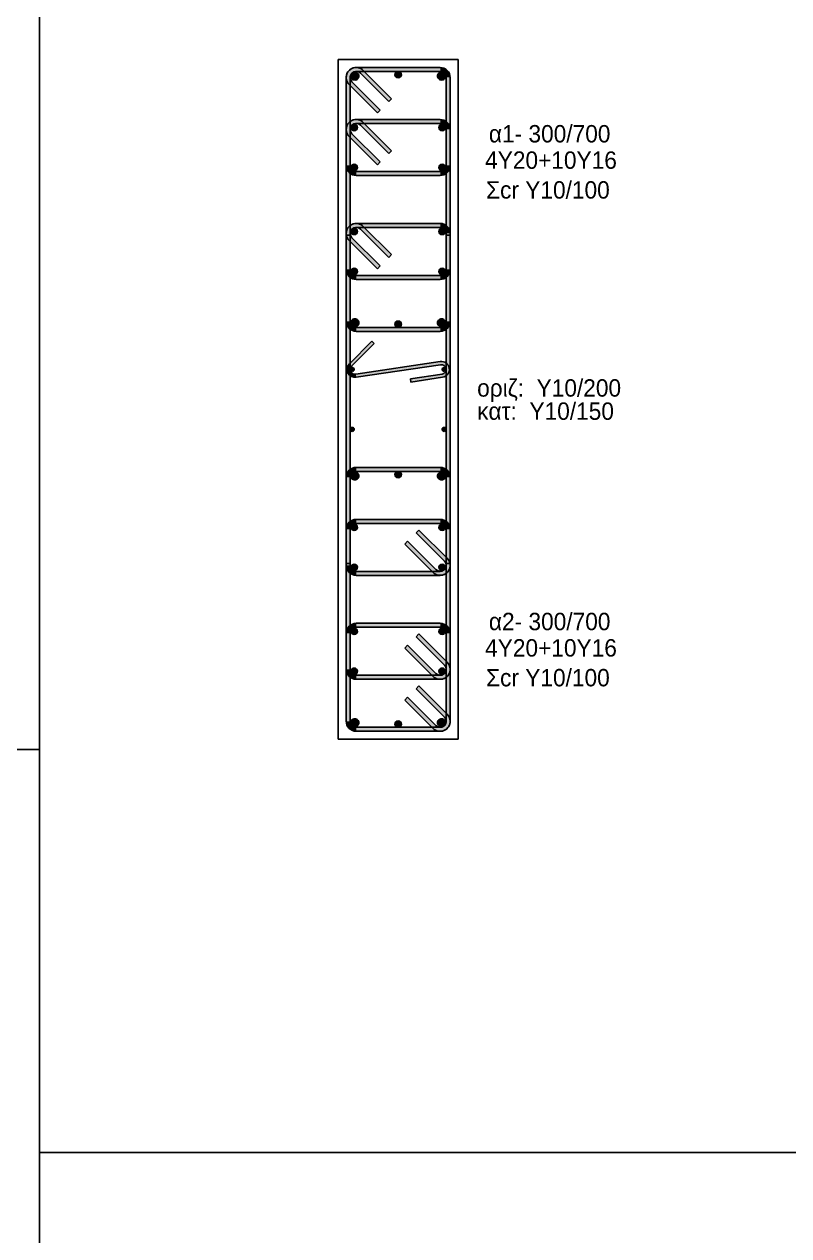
# Model space of a CAD drawing. Header units: millimetres. Extents: x -2171 to 1563, y -1758 to -1505.
# Drawn here: x 297.92 to 307.48, y -1616.66 to -1601.51 of the extents above; entities that cross this region are included whole.
import ezdxf

# ---------------------------------------------------------------- set-up
doc = ezdxf.new("R2010")
doc.units = ezdxf.units.MM
for name, color, linetype in [('Col_Det', 7, 'Continuous'), ('Col_Det_Fill', 7, 'Continuous'), ('Geo_Col_Pro_1', 7, 'Continuous')]:
    doc.layers.add(name, color=color, linetype=linetype)
doc.styles.add('S1Arl22_b_934_161', font='arial.ttf', dxfattribs={"width": 0.933629, "height": 0.002175})

msp = doc.modelspace()

# ---------------------------------------------------------------- hatches: boundary and pattern name
at = {"layer": 'Col_Det_Fill'}
for color, points in [(252, [(302.123, -1602.1242), (302.1583, -1602.0888, 0.6681786), (301.945, -1602.1772), (301.995, -1602.1772, -0.6681786)]), (252, [(302.07, -1602.1022), (302.07, -1602.0522, 0.6681786), (301.9816, -1602.2656), (302.0169, -1602.2302, -0.6681786)]), (12, [(302.0523, -1602.1095, 0.4142136), (302.0023, -1602.1595, 0.4142136), (302.0523, -1602.2095, 0.4142136), (302.1023, -1602.1595, 0.4142136)]), (252, [(303.12, -1602.1022), (303.12, -1602.0522), (302.07, -1602.0522), (302.07, -1602.1022)]), (252, [(302.4765, -1602.4777), (302.5119, -1602.4424), (302.1583, -1602.0888), (302.123, -1602.1242)]), (12, [(302.5949, -1602.1022, 0.4142136), (302.5549, -1602.1422, 0.4142136), (302.5949, -1602.1822, 0.4142136), (302.6349, -1602.1422, 0.4142136)]), (12, [(303.1376, -1602.1095, 0.4142136), (303.0876, -1602.1595, 0.4142136), (303.1376, -1602.2095, 0.4142136), (303.1876, -1602.1595, 0.4142136)]), (252, [(303.195, -1602.1772), (303.245, -1602.1772, 0.4142136), (303.12, -1602.0522), (303.12, -1602.1022, -0.4142136)]), (252, [(301.995, -1602.1772), (301.945, -1602.1772), (301.945, -1605.2272), (301.995, -1605.2272)]), (252, [(302.0169, -1602.2302), (301.9816, -1602.2656), (302.3351, -1602.6191), (302.3705, -1602.5838)]), (252, [(303.195, -1605.2272), (303.245, -1605.2272), (303.245, -1602.1772), (303.195, -1602.1772)]), (252, [(302.123, -1602.7742), (302.1583, -1602.7388, 0.6681786), (301.945, -1602.8272), (301.995, -1602.8272, -0.6681786)]), (252, [(302.07, -1602.7522), (302.07, -1602.7022, 0.6681786), (301.9816, -1602.9156), (302.0169, -1602.8802, -0.6681786)]), (252, [(303.12, -1602.7522), (303.12, -1602.7022), (302.07, -1602.7022), (302.07, -1602.7522)]), (252, [(302.4765, -1603.1277), (302.5119, -1603.0924), (302.1583, -1602.7388), (302.123, -1602.7742)]), (252, [(303.195, -1602.8272), (303.245, -1602.8272, 0.4142136), (303.12, -1602.7022), (303.12, -1602.7522, -0.4142136)]), (252, [(301.995, -1602.8272), (301.945, -1602.8272), (301.945, -1603.2772), (301.995, -1603.2772)]), (252, [(302.0169, -1602.8802), (301.9816, -1602.9156), (302.3351, -1603.2691), (302.3705, -1603.2338)]), (56, [(302.0452, -1602.7624, 0.4142136), (302.0052, -1602.8024, 0.4142136), (302.0452, -1602.8424, 0.4142136), (302.0852, -1602.8024, 0.4142136)]), (56, [(303.1447, -1602.7624, 0.4142136), (303.1047, -1602.8024, 0.4142136), (303.1447, -1602.8424, 0.4142136), (303.1847, -1602.8024, 0.4142136)]), (252, [(303.195, -1603.2772), (303.245, -1603.2772), (303.245, -1602.8272), (303.195, -1602.8272)]), (252, [(301.995, -1603.2772), (301.945, -1603.2772, 0.4142136), (302.07, -1603.4022), (302.07, -1603.3522, -0.4142136)]), (56, [(302.0452, -1603.2619, 0.4142136), (302.0052, -1603.3019, 0.4142136), (302.0452, -1603.3419, 0.4142136), (302.0852, -1603.3019, 0.4142136)]), (56, [(303.1447, -1603.2619, 0.4142136), (303.1047, -1603.3019, 0.4142136), (303.1447, -1603.3419, 0.4142136), (303.1847, -1603.3019, 0.4142136)]), (252, [(303.12, -1603.3522), (303.12, -1603.4022, 0.4142136), (303.245, -1603.2772), (303.195, -1603.2772, -0.4142136)]), (252, [(302.07, -1603.3522), (302.07, -1603.4022), (303.12, -1603.4022), (303.12, -1603.3522)]), (252, [(302.123, -1604.0742), (302.1583, -1604.0388, 0.6681786), (301.945, -1604.1272), (301.995, -1604.1272, -0.6681786)]), (252, [(302.07, -1604.0522), (302.07, -1604.0022, 0.6681786), (301.9816, -1604.2156), (302.0169, -1604.1802, -0.6681786)]), (56, [(302.0452, -1604.0624, 0.4142136), (302.0052, -1604.1024, 0.4142136), (302.0452, -1604.1424, 0.4142136), (302.0852, -1604.1024, 0.4142136)]), (252, [(303.12, -1604.0522), (303.12, -1604.0022), (302.07, -1604.0022), (302.07, -1604.0522)]), (252, [(302.4765, -1604.4277), (302.5119, -1604.3924), (302.1583, -1604.0388), (302.123, -1604.0742)]), (56, [(303.1447, -1604.0624, 0.4142136), (303.1047, -1604.1024, 0.4142136), (303.1447, -1604.1424, 0.4142136), (303.1847, -1604.1024, 0.4142136)]), (252, [(303.195, -1604.1272), (303.245, -1604.1272, 0.4142136), (303.12, -1604.0022), (303.12, -1604.0522, -0.4142136)]), (252, [(301.995, -1604.1272), (301.945, -1604.1272), (301.945, -1604.5772), (301.995, -1604.5772)]), (252, [(301.995, -1604.1507), (301.945, -1604.1507), (301.945, -1608.2537), (301.995, -1608.2537)]), (252, [(302.0169, -1604.1802), (301.9816, -1604.2156), (302.3351, -1604.5691), (302.3705, -1604.5338)]), (252, [(303.195, -1604.5772), (303.245, -1604.5772), (303.245, -1604.1272), (303.195, -1604.1272)]), (252, [(303.195, -1608.2537), (303.245, -1608.2537), (303.245, -1604.1507), (303.195, -1604.1507)]), (252, [(301.995, -1604.5772), (301.945, -1604.5772, 0.4142136), (302.07, -1604.7022), (302.07, -1604.6522, -0.4142136)]), (56, [(302.0452, -1604.5619, 0.4142136), (302.0052, -1604.6019, 0.4142136), (302.0452, -1604.6419, 0.4142136), (302.0852, -1604.6019, 0.4142136)]), (252, [(302.07, -1604.6522), (302.07, -1604.7022), (303.12, -1604.7022), (303.12, -1604.6522)]), (56, [(303.1447, -1604.5619, 0.4142136), (303.1047, -1604.6019, 0.4142136), (303.1447, -1604.6419, 0.4142136), (303.1847, -1604.6019, 0.4142136)]), (252, [(303.12, -1604.6522), (303.12, -1604.7022, 0.4142136), (303.245, -1604.5772), (303.195, -1604.5772, -0.4142136)]), (252, [(301.995, -1605.2272), (301.945, -1605.2272, 0.4142136), (302.07, -1605.3522), (302.07, -1605.3022, -0.4142136)]), (12, [(302.0523, -1605.1949, 0.4142136), (302.0023, -1605.2449, 0.4142136), (302.0523, -1605.2949, 0.4142136), (302.1023, -1605.2449, 0.4142136)]), (252, [(302.07, -1605.3022), (302.07, -1605.3522), (303.12, -1605.3522), (303.12, -1605.3022)]), (12, [(302.595, -1605.2222, 0.4142136), (302.555, -1605.2622, 0.4142136), (302.595, -1605.3022, 0.4142136), (302.635, -1605.2622, 0.4142136)]), (12, [(303.1376, -1605.1949, 0.4142136), (303.0876, -1605.2449, 0.4142136), (303.1376, -1605.2949, 0.4142136), (303.1876, -1605.2449, 0.4142136)]), (252, [(303.12, -1605.3022), (303.12, -1605.3522, 0.4142136), (303.245, -1605.2272), (303.195, -1605.2272, -0.4142136)]), (252, [(301.9842, -1605.7567), (302.0125, -1605.785), (302.2954, -1605.5022), (302.2671, -1605.4739)]), (252, [(302.0698, -1605.9263), (302.0638, -1605.8868, -0.7233449), (302.0125, -1605.785), (301.9842, -1605.7567, 0.7233449)]), (252, [(303.1261, -1605.7681), (303.1201, -1605.7286), (302.0638, -1605.8868), (302.0698, -1605.9263)]), (252, [(303.1438, -1605.8868), (303.1498, -1605.9263, 1), (303.1201, -1605.7286), (303.1261, -1605.7681, -1)]), (133, [(302.02, -1605.8524, 0.4142136), (302.045, -1605.8274, 0.4142136), (302.02, -1605.8024, 0.4142136), (301.995, -1605.8274, 0.4142136)]), (252, [(302.7483, -1605.946), (302.7542, -1605.9856), (303.1498, -1605.9263), (303.1438, -1605.8868)]), (133, [(303.17, -1605.8524, 0.4142136), (303.195, -1605.8274, 0.4142136), (303.17, -1605.8024, 0.4142136), (303.145, -1605.8274, 0.4142136)]), (133, [(302.02, -1606.6019, 0.4142136), (302.045, -1606.5769, 0.4142136), (302.02, -1606.5519, 0.4142136), (301.995, -1606.5769, 0.4142136)]), (133, [(303.17, -1606.6019, 0.4142136), (303.195, -1606.5769, 0.4142136), (303.17, -1606.5519, 0.4142136), (303.145, -1606.5769, 0.4142136)]), (252, [(302.07, -1607.1022), (302.07, -1607.0522, 0.4142136), (301.945, -1607.1772), (301.995, -1607.1772, -0.4142136)]), (12, [(302.0523, -1607.2095, 0.4142136), (302.1023, -1607.1595, 0.4142136), (302.0523, -1607.1095, 0.4142136), (302.0023, -1607.1595, 0.4142136)]), (252, [(303.12, -1607.1022), (303.12, -1607.0522), (302.07, -1607.0522), (302.07, -1607.1022)]), (12, [(302.5949, -1607.1822, 0.4142136), (302.6349, -1607.1422, 0.4142136), (302.5949, -1607.1022, 0.4142136), (302.5549, -1607.1422, 0.4142136)]), (12, [(303.1376, -1607.2095, 0.4142136), (303.1876, -1607.1595, 0.4142136), (303.1376, -1607.1095, 0.4142136), (303.0876, -1607.1595, 0.4142136)]), (252, [(303.195, -1607.1772), (303.245, -1607.1772, 0.4142136), (303.12, -1607.0522), (303.12, -1607.1022, -0.4142136)]), (252, [(301.995, -1607.1772), (301.945, -1607.1772), (301.945, -1610.2272), (301.995, -1610.2272)]), (252, [(303.195, -1610.2272), (303.245, -1610.2272), (303.245, -1607.1772), (303.195, -1607.1772)]), (252, [(302.07, -1607.7522), (302.07, -1607.7022, 0.4142136), (301.945, -1607.8272), (301.995, -1607.8272, -0.4142136)]), (252, [(303.12, -1607.7522), (303.12, -1607.7022), (302.07, -1607.7022), (302.07, -1607.7522)]), (252, [(303.195, -1607.8272), (303.245, -1607.8272, 0.4142136), (303.12, -1607.7022), (303.12, -1607.7522, -0.4142136)]), (252, [(301.995, -1607.8272), (301.945, -1607.8272), (301.945, -1608.2772), (301.995, -1608.2772)]), (56, [(302.0452, -1607.8424, 0.4142136), (302.0852, -1607.8024, 0.4142136), (302.0452, -1607.7624, 0.4142136), (302.0052, -1607.8024, 0.4142136)]), (252, [(303.173, -1608.2242), (303.2083, -1608.1888), (302.8548, -1607.8353), (302.8194, -1607.8706)]), (56, [(303.1447, -1607.8424, 0.4142136), (303.1847, -1607.8024, 0.4142136), (303.1447, -1607.7624, 0.4142136), (303.1047, -1607.8024, 0.4142136)]), (252, [(303.195, -1608.2772), (303.245, -1608.2772), (303.245, -1607.8272), (303.195, -1607.8272)]), (252, [(302.7134, -1607.9767), (302.678, -1608.012), (303.0316, -1608.3656), (303.0669, -1608.3302)]), (252, [(303.12, -1608.3522), (303.12, -1608.4022, 0.6681786), (303.2083, -1608.1888), (303.173, -1608.2242, -0.6681786)]), (252, [(301.995, -1608.2772), (301.945, -1608.2772, 0.4142136), (302.07, -1608.4022), (302.07, -1608.3522, -0.4142136)]), (56, [(302.0452, -1608.3419, 0.4142136), (302.0852, -1608.3019, 0.4142136), (302.0452, -1608.2619, 0.4142136), (302.0052, -1608.3019, 0.4142136)]), (252, [(303.0669, -1608.3302), (303.0316, -1608.3656, 0.6681786), (303.245, -1608.2772), (303.195, -1608.2772, -0.6681786)]), (56, [(303.1447, -1608.3419, 0.4142136), (303.1847, -1608.3019, 0.4142136), (303.1447, -1608.2619, 0.4142136), (303.1047, -1608.3019, 0.4142136)]), (252, [(302.07, -1608.3522), (302.07, -1608.4022), (303.12, -1608.4022), (303.12, -1608.3522)]), (252, [(302.07, -1609.0522), (302.07, -1609.0022, 0.4142136), (301.945, -1609.1272), (301.995, -1609.1272, -0.4142136)]), (56, [(302.0452, -1609.1424, 0.4142136), (302.0852, -1609.1024, 0.4142136), (302.0452, -1609.0624, 0.4142136), (302.0052, -1609.1024, 0.4142136)]), (252, [(303.12, -1609.0522), (303.12, -1609.0022), (302.07, -1609.0022), (302.07, -1609.0522)]), (56, [(303.1447, -1609.1424, 0.4142136), (303.1847, -1609.1024, 0.4142136), (303.1447, -1609.0624, 0.4142136), (303.1047, -1609.1024, 0.4142136)]), (252, [(303.195, -1609.1272), (303.245, -1609.1272, 0.4142136), (303.12, -1609.0022), (303.12, -1609.0522, -0.4142136)]), (252, [(301.995, -1609.1272), (301.945, -1609.1272), (301.945, -1609.5772), (301.995, -1609.5772)]), (252, [(303.173, -1609.5242), (303.2083, -1609.4888), (302.8548, -1609.1353), (302.8194, -1609.1706)]), (252, [(303.195, -1609.5772), (303.245, -1609.5772), (303.245, -1609.1272), (303.195, -1609.1272)]), (252, [(302.7134, -1609.2767), (302.678, -1609.312), (303.0316, -1609.6656), (303.0669, -1609.6302)]), (252, [(303.12, -1609.6522), (303.12, -1609.7022, 0.6681786), (303.2083, -1609.4888), (303.173, -1609.5242, -0.6681786)]), (252, [(301.995, -1609.5772), (301.945, -1609.5772, 0.4142136), (302.07, -1609.7022), (302.07, -1609.6522, -0.4142136)]), (56, [(302.0452, -1609.6419, 0.4142136), (302.0852, -1609.6019, 0.4142136), (302.0452, -1609.5619, 0.4142136), (302.0052, -1609.6019, 0.4142136)]), (252, [(302.07, -1609.6522), (302.07, -1609.7022), (303.12, -1609.7022), (303.12, -1609.6522)]), (252, [(303.0669, -1609.6302), (303.0316, -1609.6656, 0.6681786), (303.245, -1609.5772), (303.195, -1609.5772, -0.6681786)]), (56, [(303.1447, -1609.6419, 0.4142136), (303.1847, -1609.6019, 0.4142136), (303.1447, -1609.5619, 0.4142136), (303.1047, -1609.6019, 0.4142136)]), (252, [(303.173, -1610.1742), (303.2083, -1610.1388), (302.8548, -1609.7853), (302.8194, -1609.8206)]), (252, [(302.7134, -1609.9267), (302.678, -1609.962), (303.0316, -1610.3156), (303.0669, -1610.2802)]), (252, [(303.12, -1610.3022), (303.12, -1610.3522, 0.6681786), (303.2083, -1610.1388), (303.173, -1610.1742, -0.6681786)]), (252, [(301.995, -1610.2272), (301.945, -1610.2272, 0.4142136), (302.07, -1610.3522), (302.07, -1610.3022, -0.4142136)]), (12, [(302.0523, -1610.2949, 0.4142136), (302.1023, -1610.2449, 0.4142136), (302.0523, -1610.1949, 0.4142136), (302.0023, -1610.2449, 0.4142136)]), (252, [(302.07, -1610.3022), (302.07, -1610.3522), (303.12, -1610.3522), (303.12, -1610.3022)]), (12, [(302.595, -1610.3022, 0.4142136), (302.635, -1610.2622, 0.4142136), (302.595, -1610.2222, 0.4142136), (302.555, -1610.2622, 0.4142136)]), (252, [(303.0669, -1610.2802), (303.0316, -1610.3156, 0.6681786), (303.245, -1610.2272), (303.195, -1610.2272, -0.6681786)]), (12, [(303.1376, -1610.2949, 0.4142136), (303.1876, -1610.2449, 0.4142136), (303.1376, -1610.1949, 0.4142136), (303.0876, -1610.2449, 0.4142136)])]:
    msp.add_hatch(color=color, dxfattribs=at).paths.add_polyline_path(points)

# ---------------------------------------------------------------- linework, layer by layer
at = {"layer": 'Col_Det', "color": 7}
for points in [[(303.345, -1601.9522), (301.845, -1601.9522)], [(301.845, -1601.9522), (301.845, -1610.4522)], [(303.345, -1610.4522), (303.345, -1601.9522)], [(303.12, -1602.0522), (302.07, -1602.0522)], [(302.07, -1602.1022), (303.12, -1602.1022)], [(302.123, -1602.1242), (302.4765, -1602.4777)], [(302.5119, -1602.4424), (302.1583, -1602.0888)], [(301.945, -1602.1772), (301.945, -1605.2272)], [(301.9816, -1602.2656), (302.3351, -1602.6191)], [(301.995, -1605.2272), (301.995, -1602.1772)], [(302.3705, -1602.5838), (302.0169, -1602.2302)], [(303.195, -1602.1772), (303.195, -1605.2272)], [(303.245, -1605.2272), (303.245, -1602.1772)], [(302.3351, -1602.6191), (302.3705, -1602.5838)], [(302.4765, -1602.4777), (302.5119, -1602.4424)], [(303.12, -1602.7022), (302.07, -1602.7022)], [(302.5119, -1603.0924), (302.1583, -1602.7388)], [(301.945, -1602.8272), (301.945, -1603.2772)], [(301.995, -1603.2772), (301.995, -1602.8272)], [(302.3705, -1603.2338), (302.0169, -1602.8802)], [(302.07, -1602.7522), (303.12, -1602.7522)], [(302.123, -1602.7742), (302.4765, -1603.1277)], [(303.195, -1602.8272), (303.195, -1603.2772)], [(303.245, -1603.2772), (303.245, -1602.8272)], [(301.9816, -1602.9156), (302.3351, -1603.2691)], [(302.4765, -1603.1277), (302.5119, -1603.0924)], [(302.3351, -1603.2691), (302.3705, -1603.2338)], [(303.12, -1603.3522), (302.07, -1603.3522)], [(302.07, -1603.4022), (303.12, -1603.4022)], [(303.12, -1604.0022), (302.07, -1604.0022)], [(302.07, -1604.0522), (303.12, -1604.0522)], [(302.123, -1604.0742), (302.4765, -1604.4277)], [(302.5119, -1604.3924), (302.1583, -1604.0388)], [(301.945, -1604.1272), (301.945, -1604.5772)], [(301.995, -1604.1507), (301.945, -1604.1507)], [(301.945, -1604.1507), (301.945, -1608.2537)], [(301.9816, -1604.2156), (302.3351, -1604.5691)], [(301.995, -1604.5772), (301.995, -1604.1272)], [(301.995, -1608.2537), (301.995, -1604.1507)], [(302.3705, -1604.5338), (302.0169, -1604.1802)], [(303.195, -1604.1272), (303.195, -1604.5772)], [(303.245, -1604.1507), (303.195, -1604.1507)], [(303.195, -1604.1507), (303.195, -1608.2537)], [(303.245, -1604.5772), (303.245, -1604.1272)], [(303.245, -1608.2537), (303.245, -1604.1507)], [(302.4765, -1604.4277), (302.5119, -1604.3924)], [(302.3351, -1604.5691), (302.3705, -1604.5338)], [(303.12, -1604.6522), (302.07, -1604.6522)], [(302.07, -1604.7022), (303.12, -1604.7022)], [(303.12, -1605.3022), (302.07, -1605.3022)], [(302.07, -1605.3522), (303.12, -1605.3522)], [(302.2671, -1605.4739), (301.9842, -1605.7567)], [(302.0125, -1605.785), (302.2954, -1605.5022)], [(302.2954, -1605.5022), (302.2671, -1605.4739)], [(303.1201, -1605.7286), (302.0638, -1605.8868)], [(302.0698, -1605.9263), (303.1261, -1605.7681)], [(303.1438, -1605.8868), (302.7483, -1605.946)], [(302.7483, -1605.946), (302.7542, -1605.9856)], [(302.7542, -1605.9856), (303.1498, -1605.9263)], [(303.12, -1607.0522), (302.07, -1607.0522)], [(302.07, -1607.1022), (303.12, -1607.1022)], [(301.945, -1607.1772), (301.945, -1610.2272)], [(301.995, -1610.2272), (301.995, -1607.1772)], [(303.195, -1607.1772), (303.195, -1610.2272)], [(303.245, -1610.2272), (303.245, -1607.1772)], [(303.12, -1607.7022), (302.07, -1607.7022)], [(301.945, -1607.8272), (301.945, -1608.2772)], [(301.995, -1608.2772), (301.995, -1607.8272)], [(302.07, -1607.7522), (303.12, -1607.7522)], [(302.8548, -1607.8353), (302.8194, -1607.8706)], [(302.8194, -1607.8706), (303.173, -1608.2242)], [(303.2083, -1608.1888), (302.8548, -1607.8353)], [(303.195, -1607.8272), (303.195, -1608.2772)], [(303.245, -1608.2772), (303.245, -1607.8272)], [(302.7134, -1607.9767), (302.678, -1608.012)], [(302.678, -1608.012), (303.0316, -1608.3656)], [(303.0669, -1608.3302), (302.7134, -1607.9767)], [(301.945, -1608.2537), (301.995, -1608.2537)], [(303.195, -1608.2537), (303.245, -1608.2537)], [(303.12, -1608.3522), (302.07, -1608.3522)], [(302.07, -1608.4022), (303.12, -1608.4022)], [(303.12, -1609.0022), (302.07, -1609.0022)], [(302.07, -1609.0522), (303.12, -1609.0522)], [(301.945, -1609.1272), (301.945, -1609.5772)], [(301.995, -1609.5772), (301.995, -1609.1272)], [(302.8548, -1609.1353), (302.8194, -1609.1706)], [(302.8194, -1609.1706), (303.173, -1609.5242)], [(303.2083, -1609.4888), (302.8548, -1609.1353)], [(303.195, -1609.1272), (303.195, -1609.5772)], [(303.245, -1609.5772), (303.245, -1609.1272)], [(302.7134, -1609.2767), (302.678, -1609.312)], [(302.678, -1609.312), (303.0316, -1609.6656)], [(303.0669, -1609.6302), (302.7134, -1609.2767)], [(303.12, -1609.6522), (302.07, -1609.6522)], [(302.07, -1609.7022), (303.12, -1609.7022)], [(302.8548, -1609.7853), (302.8194, -1609.8206)], [(302.8194, -1609.8206), (303.173, -1610.1742)], [(303.2083, -1610.1388), (302.8548, -1609.7853)], [(302.7134, -1609.9267), (302.678, -1609.962)], [(302.678, -1609.962), (303.0316, -1610.3156)], [(303.0669, -1610.2802), (302.7134, -1609.9267)], [(303.12, -1610.3022), (302.07, -1610.3022)], [(301.845, -1610.4522), (303.345, -1610.4522)], [(302.07, -1610.3522), (303.12, -1610.3522)]]:
    msp.add_lwpolyline(points, dxfattribs=at)
for points in [[(302.1583, -1602.0888, 0.6681786), (301.945, -1602.1772)], [(302.07, -1602.0522, 0.6681786), (301.9816, -1602.2656)], [(301.995, -1602.1772, -0.6681786), (302.123, -1602.1242, -0.6681786)], [(302.0169, -1602.2302, -0.6681786), (302.07, -1602.1022, -0.6681786)], [(302.0523, -1602.1095, 0.4142136), (302.0023, -1602.1595, 0.4142136)], [(302.1023, -1602.1595, 0.4142136), (302.0523, -1602.1095, 0.4142136)], [(302.5949, -1602.1022, 0.4142136), (302.5549, -1602.1422, 0.4142136)], [(302.6349, -1602.1422, 0.4142136), (302.5949, -1602.1022, 0.4142136)], [(303.1376, -1602.1095, 0.4142136), (303.0876, -1602.1595, 0.4142136)], [(303.245, -1602.1772, 0.4142136), (303.12, -1602.0522)], [(303.12, -1602.1022, -0.4142136), (303.195, -1602.1772, -0.4142136)], [(303.1876, -1602.1595, 0.4142136), (303.1376, -1602.1095, 0.4142136)], [(302.0023, -1602.1595, 0.4142136), (302.0523, -1602.2095, 0.4142136)], [(302.0523, -1602.2095, 0.4142136), (302.1023, -1602.1595, 0.4142136)], [(302.5549, -1602.1422, 0.4142136), (302.5949, -1602.1822, 0.4142136)], [(302.5949, -1602.1822, 0.4142136), (302.6349, -1602.1422, 0.4142136)], [(303.0876, -1602.1595, 0.4142136), (303.1376, -1602.2095, 0.4142136)], [(303.1376, -1602.2095, 0.4142136), (303.1876, -1602.1595, 0.4142136)], [(302.1583, -1602.7388, 0.6681786), (301.945, -1602.8272)], [(302.07, -1602.7022, 0.6681786), (301.9816, -1602.9156)], [(303.245, -1602.8272, 0.4142136), (303.12, -1602.7022)], [(301.995, -1602.8272, -0.6681786), (302.123, -1602.7742, -0.6681786)], [(302.0169, -1602.8802, -0.6681786), (302.07, -1602.7522, -0.6681786)], [(302.0452, -1602.7624, 0.4142136), (302.0052, -1602.8024, 0.4142136)], [(302.0052, -1602.8024, 0.4142136), (302.0452, -1602.8424, 0.4142136)], [(302.0852, -1602.8024, 0.4142136), (302.0452, -1602.7624, 0.4142136)], [(302.0452, -1602.8424, 0.4142136), (302.0852, -1602.8024, 0.4142136)], [(303.1447, -1602.7624, 0.4142136), (303.1047, -1602.8024, 0.4142136)], [(303.1047, -1602.8024, 0.4142136), (303.1447, -1602.8424, 0.4142136)], [(303.12, -1602.7522, -0.4142136), (303.195, -1602.8272, -0.4142136)], [(303.1847, -1602.8024, 0.4142136), (303.1447, -1602.7624, 0.4142136)], [(303.1447, -1602.8424, 0.4142136), (303.1847, -1602.8024, 0.4142136)], [(301.945, -1603.2772, 0.4142136), (302.07, -1603.4022)], [(302.07, -1603.3522, -0.4142136), (301.995, -1603.2772, -0.4142136)], [(302.0452, -1603.2619, 0.4142136), (302.0052, -1603.3019, 0.4142136)], [(302.0052, -1603.3019, 0.4142136), (302.0452, -1603.3419, 0.4142136)], [(302.0852, -1603.3019, 0.4142136), (302.0452, -1603.2619, 0.4142136)], [(302.0452, -1603.3419, 0.4142136), (302.0852, -1603.3019, 0.4142136)], [(303.1447, -1603.2619, 0.4142136), (303.1047, -1603.3019, 0.4142136)], [(303.1047, -1603.3019, 0.4142136), (303.1447, -1603.3419, 0.4142136)], [(303.12, -1603.4022, 0.4142136), (303.245, -1603.2772)], [(303.195, -1603.2772, -0.4142136), (303.12, -1603.3522, -0.4142136)], [(303.1847, -1603.3019, 0.4142136), (303.1447, -1603.2619, 0.4142136)], [(303.1447, -1603.3419, 0.4142136), (303.1847, -1603.3019, 0.4142136)], [(302.1583, -1604.0388, 0.6681786), (301.945, -1604.1272)], [(302.07, -1604.0022, 0.6681786), (301.9816, -1604.2156)], [(301.995, -1604.1272, -0.6681786), (302.123, -1604.0742, -0.6681786)], [(302.0169, -1604.1802, -0.6681786), (302.07, -1604.0522, -0.6681786)], [(302.0452, -1604.0624, 0.4142136), (302.0052, -1604.1024, 0.4142136)], [(302.0052, -1604.1024, 0.4142136), (302.0452, -1604.1424, 0.4142136)], [(302.0852, -1604.1024, 0.4142136), (302.0452, -1604.0624, 0.4142136)], [(302.0452, -1604.1424, 0.4142136), (302.0852, -1604.1024, 0.4142136)], [(303.1447, -1604.0624, 0.4142136), (303.1047, -1604.1024, 0.4142136)], [(303.1047, -1604.1024, 0.4142136), (303.1447, -1604.1424, 0.4142136)], [(303.245, -1604.1272, 0.4142136), (303.12, -1604.0022)], [(303.12, -1604.0522, -0.4142136), (303.195, -1604.1272, -0.4142136)], [(303.1847, -1604.1024, 0.4142136), (303.1447, -1604.0624, 0.4142136)], [(303.1447, -1604.1424, 0.4142136), (303.1847, -1604.1024, 0.4142136)], [(301.945, -1604.5772, 0.4142136), (302.07, -1604.7022)], [(302.07, -1604.6522, -0.4142136), (301.995, -1604.5772, -0.4142136)], [(302.0452, -1604.5619, 0.4142136), (302.0052, -1604.6019, 0.4142136)], [(302.0052, -1604.6019, 0.4142136), (302.0452, -1604.6419, 0.4142136)], [(302.0852, -1604.6019, 0.4142136), (302.0452, -1604.5619, 0.4142136)], [(302.0452, -1604.6419, 0.4142136), (302.0852, -1604.6019, 0.4142136)], [(303.1447, -1604.5619, 0.4142136), (303.1047, -1604.6019, 0.4142136)], [(303.1047, -1604.6019, 0.4142136), (303.1447, -1604.6419, 0.4142136)], [(303.12, -1604.7022, 0.4142136), (303.245, -1604.5772)], [(303.195, -1604.5772, -0.4142136), (303.12, -1604.6522, -0.4142136)], [(303.1847, -1604.6019, 0.4142136), (303.1447, -1604.5619, 0.4142136)], [(303.1447, -1604.6419, 0.4142136), (303.1847, -1604.6019, 0.4142136)], [(301.945, -1605.2272, 0.4142136), (302.07, -1605.3522)], [(302.07, -1605.3022, -0.4142136), (301.995, -1605.2272, -0.4142136)], [(302.0523, -1605.1949, 0.4142136), (302.0023, -1605.2449, 0.4142136)], [(302.0023, -1605.2449, 0.4142136), (302.0523, -1605.2949, 0.4142136)], [(302.1023, -1605.2449, 0.4142136), (302.0523, -1605.1949, 0.4142136)], [(302.0523, -1605.2949, 0.4142136), (302.1023, -1605.2449, 0.4142136)], [(302.595, -1605.2222, 0.4142136), (302.555, -1605.2622, 0.4142136)], [(302.555, -1605.2622, 0.4142136), (302.595, -1605.3022, 0.4142136)], [(302.635, -1605.2622, 0.4142136), (302.595, -1605.2222, 0.4142136)], [(302.595, -1605.3022, 0.4142136), (302.635, -1605.2622, 0.4142136)], [(303.1376, -1605.1949, 0.4142136), (303.0876, -1605.2449, 0.4142136)], [(303.0876, -1605.2449, 0.4142136), (303.1376, -1605.2949, 0.4142136)], [(303.12, -1605.3522, 0.4142136), (303.245, -1605.2272)], [(303.195, -1605.2272, -0.4142136), (303.12, -1605.3022, -0.4142136)], [(303.1876, -1605.2449, 0.4142136), (303.1376, -1605.1949, 0.4142136)], [(303.1376, -1605.2949, 0.4142136), (303.1876, -1605.2449, 0.4142136)], [(301.9842, -1605.7567, 0.7233449), (302.0698, -1605.9263, 0.7233449)], [(303.1498, -1605.9263, 1), (303.1201, -1605.7286)], [(303.1261, -1605.7681, -1), (303.1438, -1605.8868, -1)], [(302.0638, -1605.8868, -0.7233449), (302.0125, -1605.785)], [(302.02, -1605.8024, 0.4142136), (301.995, -1605.8274, 0.4142136)], [(301.995, -1605.8274, 0.4142136), (302.02, -1605.8524, 0.4142136)], [(302.045, -1605.8274, 0.4142136), (302.02, -1605.8024, 0.4142136)], [(302.02, -1605.8524, 0.4142136), (302.045, -1605.8274, 0.4142136)], [(303.17, -1605.8024, 0.4142136), (303.145, -1605.8274, 0.4142136)], [(303.145, -1605.8274, 0.4142136), (303.17, -1605.8524, 0.4142136)], [(303.195, -1605.8274, 0.4142136), (303.17, -1605.8024, 0.4142136)], [(303.17, -1605.8524, 0.4142136), (303.195, -1605.8274, 0.4142136)], [(302.02, -1606.5519, 0.4142136), (301.995, -1606.5769, 0.4142136)], [(301.995, -1606.5769, 0.4142136), (302.02, -1606.6019, 0.4142136)], [(302.045, -1606.5769, 0.4142136), (302.02, -1606.5519, 0.4142136)], [(302.02, -1606.6019, 0.4142136), (302.045, -1606.5769, 0.4142136)], [(303.17, -1606.5519, 0.4142136), (303.145, -1606.5769, 0.4142136)], [(303.145, -1606.5769, 0.4142136), (303.17, -1606.6019, 0.4142136)], [(303.195, -1606.5769, 0.4142136), (303.17, -1606.5519, 0.4142136)], [(303.17, -1606.6019, 0.4142136), (303.195, -1606.5769, 0.4142136)], [(302.07, -1607.0522, 0.4142136), (301.945, -1607.1772)], [(301.995, -1607.1772, -0.4142136), (302.07, -1607.1022, -0.4142136)], [(302.0523, -1607.1095, 0.4142136), (302.0023, -1607.1595, 0.4142136)], [(302.1023, -1607.1595, 0.4142136), (302.0523, -1607.1095, 0.4142136)], [(302.5949, -1607.1022, 0.4142136), (302.5549, -1607.1422, 0.4142136)], [(302.6349, -1607.1422, 0.4142136), (302.5949, -1607.1022, 0.4142136)], [(303.1376, -1607.1095, 0.4142136), (303.0876, -1607.1595, 0.4142136)], [(303.245, -1607.1772, 0.4142136), (303.12, -1607.0522)], [(303.12, -1607.1022, -0.4142136), (303.195, -1607.1772, -0.4142136)], [(303.1876, -1607.1595, 0.4142136), (303.1376, -1607.1095, 0.4142136)], [(302.0023, -1607.1595, 0.4142136), (302.0523, -1607.2095, 0.4142136)], [(302.0523, -1607.2095, 0.4142136), (302.1023, -1607.1595, 0.4142136)], [(302.5549, -1607.1422, 0.4142136), (302.5949, -1607.1822, 0.4142136)], [(302.5949, -1607.1822, 0.4142136), (302.6349, -1607.1422, 0.4142136)], [(303.0876, -1607.1595, 0.4142136), (303.1376, -1607.2095, 0.4142136)], [(303.1376, -1607.2095, 0.4142136), (303.1876, -1607.1595, 0.4142136)], [(302.07, -1607.7022, 0.4142136), (301.945, -1607.8272)], [(303.245, -1607.8272, 0.4142136), (303.12, -1607.7022)], [(301.995, -1607.8272, -0.4142136), (302.07, -1607.7522, -0.4142136)], [(302.0452, -1607.7624, 0.4142136), (302.0052, -1607.8024, 0.4142136)], [(302.0052, -1607.8024, 0.4142136), (302.0452, -1607.8424, 0.4142136)], [(302.0852, -1607.8024, 0.4142136), (302.0452, -1607.7624, 0.4142136)], [(302.0452, -1607.8424, 0.4142136), (302.0852, -1607.8024, 0.4142136)], [(303.1447, -1607.7624, 0.4142136), (303.1047, -1607.8024, 0.4142136)], [(303.1047, -1607.8024, 0.4142136), (303.1447, -1607.8424, 0.4142136)], [(303.12, -1607.7522, -0.4142136), (303.195, -1607.8272, -0.4142136)], [(303.1847, -1607.8024, 0.4142136), (303.1447, -1607.7624, 0.4142136)], [(303.1447, -1607.8424, 0.4142136), (303.1847, -1607.8024, 0.4142136)], [(303.12, -1608.4022, 0.6681786), (303.2083, -1608.1888)], [(301.945, -1608.2772, 0.4142136), (302.07, -1608.4022)], [(302.07, -1608.3522, -0.4142136), (301.995, -1608.2772, -0.4142136)], [(302.0452, -1608.2619, 0.4142136), (302.0052, -1608.3019, 0.4142136)], [(302.0052, -1608.3019, 0.4142136), (302.0452, -1608.3419, 0.4142136)], [(302.0852, -1608.3019, 0.4142136), (302.0452, -1608.2619, 0.4142136)], [(302.0452, -1608.3419, 0.4142136), (302.0852, -1608.3019, 0.4142136)], [(303.0316, -1608.3656, 0.6681786), (303.245, -1608.2772)], [(303.195, -1608.2772, -0.6681786), (303.0669, -1608.3302, -0.6681786)], [(303.1447, -1608.2619, 0.4142136), (303.1047, -1608.3019, 0.4142136)], [(303.1047, -1608.3019, 0.4142136), (303.1447, -1608.3419, 0.4142136)], [(303.173, -1608.2242, -0.6681786), (303.12, -1608.3522, -0.6681786)], [(303.1847, -1608.3019, 0.4142136), (303.1447, -1608.2619, 0.4142136)], [(303.1447, -1608.3419, 0.4142136), (303.1847, -1608.3019, 0.4142136)], [(302.07, -1609.0022, 0.4142136), (301.945, -1609.1272)], [(301.995, -1609.1272, -0.4142136), (302.07, -1609.0522, -0.4142136)], [(302.0452, -1609.0624, 0.4142136), (302.0052, -1609.1024, 0.4142136)], [(302.0052, -1609.1024, 0.4142136), (302.0452, -1609.1424, 0.4142136)], [(302.0852, -1609.1024, 0.4142136), (302.0452, -1609.0624, 0.4142136)], [(302.0452, -1609.1424, 0.4142136), (302.0852, -1609.1024, 0.4142136)], [(303.1447, -1609.0624, 0.4142136), (303.1047, -1609.1024, 0.4142136)], [(303.1047, -1609.1024, 0.4142136), (303.1447, -1609.1424, 0.4142136)], [(303.245, -1609.1272, 0.4142136), (303.12, -1609.0022)], [(303.12, -1609.0522, -0.4142136), (303.195, -1609.1272, -0.4142136)], [(303.1847, -1609.1024, 0.4142136), (303.1447, -1609.0624, 0.4142136)], [(303.1447, -1609.1424, 0.4142136), (303.1847, -1609.1024, 0.4142136)], [(303.12, -1609.7022, 0.6681786), (303.2083, -1609.4888)], [(303.173, -1609.5242, -0.6681786), (303.12, -1609.6522, -0.6681786)], [(301.945, -1609.5772, 0.4142136), (302.07, -1609.7022)], [(302.07, -1609.6522, -0.4142136), (301.995, -1609.5772, -0.4142136)], [(302.0452, -1609.5619, 0.4142136), (302.0052, -1609.6019, 0.4142136)], [(302.0052, -1609.6019, 0.4142136), (302.0452, -1609.6419, 0.4142136)], [(302.0852, -1609.6019, 0.4142136), (302.0452, -1609.5619, 0.4142136)], [(302.0452, -1609.6419, 0.4142136), (302.0852, -1609.6019, 0.4142136)], [(303.0316, -1609.6656, 0.6681786), (303.245, -1609.5772)], [(303.195, -1609.5772, -0.6681786), (303.0669, -1609.6302, -0.6681786)], [(303.1447, -1609.5619, 0.4142136), (303.1047, -1609.6019, 0.4142136)], [(303.1047, -1609.6019, 0.4142136), (303.1447, -1609.6419, 0.4142136)], [(303.1847, -1609.6019, 0.4142136), (303.1447, -1609.5619, 0.4142136)], [(303.1447, -1609.6419, 0.4142136), (303.1847, -1609.6019, 0.4142136)], [(303.12, -1610.3522, 0.6681786), (303.2083, -1610.1388)], [(301.945, -1610.2272, 0.4142136), (302.07, -1610.3522)], [(302.07, -1610.3022, -0.4142136), (301.995, -1610.2272, -0.4142136)], [(302.0523, -1610.1949, 0.4142136), (302.0023, -1610.2449, 0.4142136)], [(302.0023, -1610.2449, 0.4142136), (302.0523, -1610.2949, 0.4142136)], [(302.1023, -1610.2449, 0.4142136), (302.0523, -1610.1949, 0.4142136)], [(302.0523, -1610.2949, 0.4142136), (302.1023, -1610.2449, 0.4142136)], [(302.595, -1610.2222, 0.4142136), (302.555, -1610.2622, 0.4142136)], [(302.555, -1610.2622, 0.4142136), (302.595, -1610.3022, 0.4142136)], [(302.635, -1610.2622, 0.4142136), (302.595, -1610.2222, 0.4142136)], [(302.595, -1610.3022, 0.4142136), (302.635, -1610.2622, 0.4142136)], [(303.0316, -1610.3156, 0.6681786), (303.245, -1610.2272)], [(303.195, -1610.2272, -0.6681786), (303.0669, -1610.2802, -0.6681786)], [(303.1376, -1610.1949, 0.4142136), (303.0876, -1610.2449, 0.4142136)], [(303.0876, -1610.2449, 0.4142136), (303.1376, -1610.2949, 0.4142136)], [(303.173, -1610.1742, -0.6681786), (303.12, -1610.3022, -0.6681786)], [(303.1876, -1610.2449, 0.4142136), (303.1376, -1610.1949, 0.4142136)], [(303.1376, -1610.2949, 0.4142136), (303.1876, -1610.2449, 0.4142136)]]:
    msp.add_lwpolyline(points, format="xyb", dxfattribs=at)
at = {"layer": 'Geo_Col_Pro_1', "color": 4, "linetype": 'Continuous', "ltscale": 0.5}
for p, q in [((298.1087, -1598.3514), (298.1087, -1610.5817)), ((268.584, -1610.5817), (298.1087, -1610.5817)), ((298.1087, -1610.5817), (298.1087, -1630.2944)), ((298.1087, -1615.6192), (319.7117, -1615.6192))]:
    msp.add_line(p, q, dxfattribs=at)

# ---------------------------------------------------------------- texts
at = {"layer": 'Col_Det', "color": 7, "style": 'S1Arl22_b_934_161', "width": 0.933629}
for s, p in [(' α1- 300/700', (303.6506, -1602.9895)), ('4Y20+10Y16', (303.682, -1603.3191)), ('Σcr Y10/100', (303.6939, -1603.6916)), ('οριζ:  Y10/200', (303.5824, -1606.1677)), ('κατ:  Y10/150', (303.5824, -1606.4577)), (' α2- 300/700', (303.6506, -1609.0882)), ('4Y20+10Y16', (303.682, -1609.4178)), ('Σcr Y10/100', (303.6939, -1609.7903))]:
    msp.add_text(s, height=0.2175, dxfattribs=at).set_placement(p)

doc.saveas('drawing.dxf')
